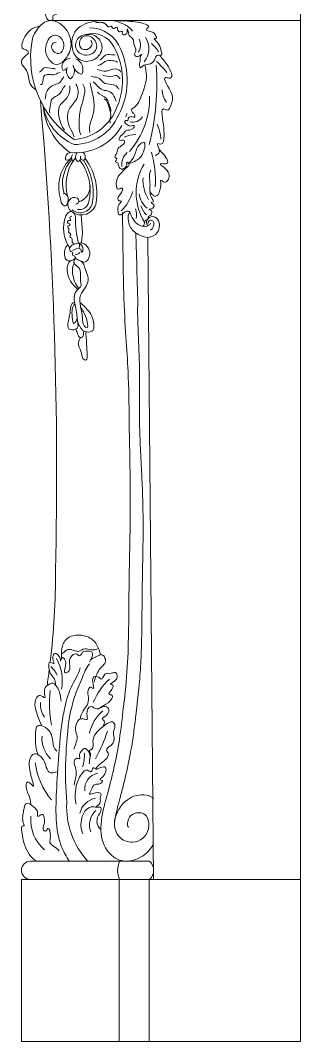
# Model space of a CAD drawing. Header units: millimetres. Extents: x -866 to 1519, y 0 to 1788.
# Drawn here: x 1285 to 1519, y 0 to 851 of the extents above; entities that cross this region are included whole.
import ezdxf

# ---------------------------------------------------------------- set-up
doc = ezdxf.new("R2010")
doc.units = ezdxf.units.MM
doc.layers.add('ceco.net 173', color=7, linetype='Continuous')

msp = doc.modelspace()

# ---------------------------------------------------------------- linework, layer by layer
at = {"layer": 'ceco.net 173', "lineweight": 5}
for p, q in [((1518.54, 0), (1518.54, 1237.44)), ((1518.54, 851.35), (1311.01, 851.35)), ((1335.95, 689.19), (1337.13, 674.21)), ((1337.13, 674.21), (1336.27, 665.89)), ((1391.3, 670.47), (1396.19, 135.13)), ((1293.82, 150.39), (1392.93, 150.39)), ((1286.19, 0), (1286.19, 135.13)), ((1286.19, 135.13), (1518.54, 135.13)), ((1367.47, 135.13), (1367.47, 0)), ((1392.53, 135.13), (1392.53, 0)), ((1286.19, 0), (1518.54, 0))]:
    msp.add_line(p, q, dxfattribs=at)
for centre, radius, start, end in [((1304.48, 827.11), 19.62, 99.12263, 123.22051), ((1343.49, 818.21), 26.85, 19.09411, 91.65811), ((1376.45, 820.3), 82.64, 169.98026, 235.78542), ((1345.38, 820.56), 19.82, 26.42094, 107.23063), ((1374.38, 831.08), 10.93, 325.07029, 25.50641), ((1375.17, 827.85), 17.13, 320.45296, 32.99959), ((1313.02, 801.54), 57.33, 333.89337, 29.05047), ((1311.99, 801.66), 62.26, 332.04039, 24.00846), ((1376, 811.1), 28, 29.95674, 48.43609), ((1326.6, 812.97), 6.68, 88.52003, 211.1816), ((1327.92, 810.46), 9.48, 335.52754, 68.52741), ((1315.26, 824.39), 15.9, 290.7312, 303.14737), ((1331.35, 809.07), 7.67, 156.4165, 235.79003), ((1321.67, 809.46), 8.61, 308.58654, 11.30009), ((1338.17, 815.58), 9.19, 190.23127, 259.81544), ((1198.46, 798.25), 200.44, 345.47378, 4.50626), ((1347, 760.72), 76.54, 38.1929, 47.44839), ((1420.17, 793.62), 16.81, 180.6868, 217.92223), ((-2241.94, 474.36), 3557.45, 358.68635, 5.00162), ((1324.23, 787.02), 68.67, 319.06741, 1.08145), ((1346.99, 787.92), 43.49, 190.23128, 246.97586), ((1357.16, 784.68), 53.15, 184.84336, 235.07128), ((1326.78, 793.15), 41.31, 274.45013, 335.94805), ((1329.68, 788.49), 40.59, 270.4234, 336.7572), ((1330.9, 785.59), 44.68, 340.90358, 344.67276), ((1378.83, 775.77), 9.37, 255.78821, 329.97811), ((1330.9, 785.59), 44.68, 264.63314, 330.65699), ((1353.65, 747.26), 48.95, 5.86016, 21.15231), ((1382.14, 731.74), 24.55, 91.58854, 115.22277), ((1327.87, 736.29), 5.2, 105.80413, 193.18514), ((1334.55, 737.59), 4.76, 327.81638, 53.18335), ((1383.24, 730.99), 13.57, 131.74122, 185.7549), ((1309.9, 717.7), 87.81, 356.71234, 15.77191), ((1350.82, 712.48), 33.57, 136.64864, 197.1635), ((1349.22, 715.69), 28.85, 136.7542, 197.52274), ((1324.19, 738.92), 4.05, 250.13033, 334.55696), ((1360.46, 714.11), 37.12, 145.81863, 194.2243), ((1332.23, 737.18), 4.39, 145.32031, 216.22237), ((1328.21, 737.61), 3.07, 278.99947, 349.20274), ((1336.3, 737.38), 5.08, 140.39128, 227.32861), ((1332.19, 736.71), 3.14, 282.18018, 9.0342), ((1302.35, 709.72), 41.08, 346.26973, 37.87416), ((1337.64, 737.21), 2.35, 159.34239, 293.64185), ((1294.75, 707.4), 51.15, 351.83685, 32.4843), ((1300.67, 706.86), 48.36, 351.38638, 37.36022), ((1428.02, 707.74), 46.35, 149.14897, 212.00666), ((1330.18, 712.75), 13.11, 286.12385, 10.72872), ((1418.87, 718.57), 31.51, 177.12989, 211.35523), ((1341.81, 719.37), 38.49, 315.66002, 344.01679), ((1402.96, 709.46), 19.02, 188.27706, 230.71466), ((1335.95, 701.94), 12.75, 230.1944, 349.50997), ((1335.29, 701.09), 10.14, 227.97936, 354.61549), ((1334.29, 701.74), 8.16, 259.65214, 347.45849), ((1328.79, 686.22), 6.01, 99.67066, 159.07825), ((1326.14, 687.42), 5.01, 356.04495, 70.84766), ((1364.98, 689.33), 16.89, 349.65989, 16.92394), ((1402.12, 702.17), 17.41, 197.63346, 227.17021), ((1350.35, 678.1), 29.04, 159.28786, 214.55825), ((1411.51, 685.42), 80.39, 178.82484, 194.36075), ((1394, 682.48), 2.3, 7.25456, 194.50833), ((1390.02, 681.65), 6.36, 305.68128, 10.19329), ((1334.17, 652.17), 9.07, 95.02739, 126.51841), ((1329.51, 663.19), 7.52, 280.03501, 314.99119), ((669.73, 391.74), 644.84, 353.27566, 0.09437), ((1283.25, 301.12), 36.91, 348.77705, 29.6242), ((669.73, 391.74), 644.84, 351.53181, 352.6788), ((1299.26, 298.64), 17.92, 22.29162, 51.08463), ((1397.74, 260.75), 56.35, 132.6979, 156.85789), ((1397.25, 281.54), 87.8, 172.78648, 191.7264), ((1318.23, 280.36), 16.19, 172.1781, 217.4386), ((1375.47, 250.09), 33.4, 129.99177, 168.03964), ((1648.91, 224.66), 325.99, 171.63764, 184.50514), ((1229.2, 301.6), 135.58, 330.94528, 341.64538), ((1328.24, 253.11), 24.97, 176.21939, 224.3238), ((1306.12, 238.87), 32.47, 342.59546, 3.14921), ((1336.12, 237.78), 7.23, 338.8308, 42.36251), ((1357.19, 240.19), 60.05, 187.52397, 219.94784), ((1352.1, 210.74), 13.21, 100.35995, 186.78737), ((1282.41, 179.78), 21.19, 39.1389, 60.66298), ((1390.22, 195.5), 66.39, 176.93603, 222.81127), ((1351.87, 185.73), 17.76, 102.94752, 165.00294), ((1303.47, 186.53), 16.29, 166.30815, 203.92961), ((1327.05, 184.97), 33.17, 175.07409, 229.20225), ((1355.86, 180.83), 20.19, 146.27081, 202.30483), ((1359.37, 180.69), 16.52, 133.2396, 200.66263), ((1358.46, 183.91), 9.42, 137.49771, 229.35046), ((1287.8, 178.27), 1.63, 68.54888, 172.09754), ((1288.46, 179.89), 0.126, 236.6316, 34.24379), ((1293.82, 142.76), 7.63, 90, 270), ((1384.74, 142.76), 18.53, 155.68621, 204.31379), ((1385.74, 142.76), 10.48, 313.27679, 46.72321)]:
    msp.add_arc(centre, radius, start, end, dxfattribs=at)
for points, knots in [([(1312.97, 923.62), (1314, 923.05), (1318, 921.08), (1318.22, 915.01), (1315.46, 910.08), (1321.32, 907.91), (1317.17, 905.77), (1318.39, 901.01), (1325.91, 898.31), (1321.46, 894.7), (1317.44, 895.01), (1326.12, 891.11), (1325.22, 886.46), (1325.02, 882.24), (1321.62, 881.47), (1325.69, 877.9), (1318.48, 876.87), (1324.87, 872.6), (1317.66, 871.67), (1319.97, 867.06), (1316.56, 864.28), (1318.34, 860.63), (1317.13, 856.32), (1311.2, 855.84), (1313.17, 852.63), (1310.07, 850.26), (1306.56, 852.96), (1305.71, 859.55), (1311.83, 865.59), (1314.43, 873.28), (1314.66, 877.97), (1314.51, 879.68)], [109.698321, 109.698321, 109.698321, 109.698321, 112.994176, 121.175899, 122.663954, 126.994983, 129.302624, 131.248719, 138.916901, 142.019861, 143.051588, 148.107767, 153.827836, 156.694739, 158.154219, 160.763169, 164.272078, 167.393091, 171.320252, 174.252421, 177.944133, 180.809899, 184.137441, 188.902689, 190.013442, 192.704645, 196.036923, 200.004723, 209.511743, 217.34284, 221.983617, 221.983617, 221.983617, 221.983617]), ([(1293.73, 843.52), (1289, 839.55), (1283.93, 827.51), (1289.58, 827.39), (1293.42, 823.95), (1287.88, 821.18), (1284.58, 815.18), (1292.8, 809.08), (1291.47, 799.41), (1296.19, 794.8), (1298.27, 793.52)], [8.100511, 8.100511, 8.100511, 8.100511, 19.558835, 24.074651, 26.656434, 30.948, 36.166809, 43.105908, 53.516444, 59.828827, 59.828827, 59.828827, 59.828827]), ([(1367.37, 851.14), (1370.87, 851.04), (1377.86, 850.46), (1383.37, 850.1), (1395.01, 846.55), (1387.49, 843.09), (1395.6, 842.21), (1397.28, 839.9), (1399.48, 835.92), (1395.46, 836.9), (1400.97, 831.52), (1401.37, 828.99), (1404.29, 821.02), (1397.86, 823.35), (1397.62, 817.06), (1392.34, 814.28), (1387.98, 814.7), (1385.1, 811.01), (1384.18, 815.28), (1385.48, 818.02), (1384.66, 821.44), (1387.82, 823.98), (1383.88, 821.32), (1381.84, 821.07), (1379.48, 822.72), (1382.76, 826.84), (1379.2, 830.89), (1379.86, 836.17), (1374.91, 838.66), (1375.55, 842.06), (1373.85, 845.03), (1374.57, 841.25), (1373.33, 839.72), (1371.07, 838.8), (1369.81, 840.57), (1370.63, 842.56), (1368.64, 841.87), (1367.07, 841.72), (1367.07, 843.02), (1365.92, 843.23), (1366.42, 844.57), (1365.59, 846.53), (1364.06, 844.4), (1361.75, 844.61), (1361.14, 847.11), (1358.53, 845.1), (1356.95, 847.87), (1354.44, 849.66), (1351.15, 849.93), (1348.87, 849.52), (1347.9, 849.46)], [19.69051, 19.69051, 19.69051, 19.69051, 27.069253, 35.008358, 41.806593, 44.124231, 49.315405, 52.53127, 55.104231, 56.404162, 59.617661, 66.001626, 70.460567, 73.712208, 77.58534, 83.175032, 87.937427, 89.951877, 91.903363, 96.039242, 99.331296, 100.556395, 103.947039, 105.143559, 106.767999, 110.208051, 115.486651, 119.350183, 123.255845, 127.716943, 128.348224, 130.731966, 132.625798, 134.412282, 136.214188, 137.194349, 138.822858, 139.911549, 140.87982, 141.364203, 142.559766, 143.867818, 145.520988, 147.482876, 148.955511, 150.637136, 153.496222, 155.510652, 159.256913, 161.902942, 161.902942, 161.902942, 161.902942]), ([(1355.08, 785.94), (1357.61, 785.23), (1359.03, 777.78), (1361.32, 772.26), (1359.43, 768.31), (1360.05, 766.32), (1359.97, 765.59)], [1.068097, 1.068097, 1.068097, 1.068097, 9.306079, 14.744961, 18.175829, 20.167842, 20.167842, 20.167842, 20.167842]), ([(1396.19, 165.24), (1394.46, 161.08), (1387.04, 152.85), (1370.13, 147.84), (1354.67, 159.77), (1350.6, 180.01), (1358.76, 209.52), (1366.76, 241.36), (1370.99, 277.19), (1375.66, 318.65), (1375.26, 376.84), (1377.58, 446.86), (1375.81, 508.7), (1375.48, 563.45), (1371.47, 602.46), (1370.76, 650.47), (1370.36, 691.24)], [0, 0, 0, 0, 12.302374, 28.958229, 42.379097, 60.356725, 81.723639, 125.329935, 149.926918, 180.003286, 239.054616, 308.387013, 370.992636, 407.902449, 457.696849, 477.347883, 477.347883, 477.347883, 477.347883]), ([(1376.17, 691.59), (1375.1, 689.92), (1374.75, 685.65), (1376.23, 678.41), (1382.78, 672.67), (1391.54, 669.2), (1399.66, 673.15), (1401.5, 679.98), (1400.35, 685.73), (1395.14, 688.88), (1390.5, 685.95), (1390.1, 682.26), (1390.91, 680.57), (1391.32, 680)], [0, 0, 0, 0, 5.41282, 10.901396, 19.758226, 27.755693, 35.436814, 40.865127, 46.024871, 50.421254, 55.12627, 58.060869, 59.879907, 59.879907, 59.879907, 59.879907]), ([(1363.57, 182.64), (1363.83, 184.89), (1364.26, 187.24), (1365.39, 192.23), (1366.09, 194.88), (1367.08, 198.57), (1367.33, 199.49), (1367.82, 201.33), (1368.07, 202.26), (1368.8, 205.02), (1369.28, 206.87), (1370.71, 212.43), (1371.65, 216.15), (1374.33, 227.37), (1375.96, 234.93), (1377.78, 245.08), (1378.19, 247.58), (1378.96, 252.55), (1379.31, 255.03), (1380.31, 262.45), (1380.89, 267.37), (1381.65, 273.88), (1381.84, 275.53), (1382.22, 278.83), (1382.41, 280.48), (1382.96, 285.45), (1383.32, 288.78), (1384, 295.52), (1384.33, 298.94), (1384.9, 305.84), (1385.15, 309.32), (1385.56, 316.26), (1385.73, 319.73), (1386.14, 330.1), (1386.29, 336.99), (1386.47, 349.52), (1386.52, 355.18), (1386.59, 364.15), (1386.62, 367.49), (1386.69, 373.41), (1386.72, 376), (1386.8, 381.18), (1386.84, 383.78), (1386.98, 391.57), (1387.08, 396.78), (1387.36, 412.44), (1387.5, 422.93), (1387.44, 437.26), (1387.4, 441.07), (1387.27, 448.02), (1387.19, 451.17), (1386.99, 457.45), (1386.87, 460.58), (1386.46, 469.94), (1386.15, 476.15), (1385.6, 487.13), (1385.36, 491.91), (1384.99, 500.43), (1384.84, 504.17), (1384.63, 510.86), (1384.56, 513.82), (1384.48, 518.68), (1384.46, 520.59), (1384.44, 524.43), (1384.44, 526.35), (1384.45, 532.14), (1384.48, 536.03), (1384.53, 543.31), (1384.55, 546.7), (1384.55, 552.47), (1384.54, 554.84), (1384.49, 558.96), (1384.47, 560.71), (1384.39, 564.2), (1384.35, 565.94), (1384.2, 571.14), (1384.08, 574.6), (1383.81, 581.36), (1383.67, 584.66), (1383.43, 590.43), (1383.33, 592.91), (1383.14, 597.81), (1383.06, 600.24), (1382.89, 607.47), (1382.87, 612.2), (1383.07, 617.27), (1383.09, 617.69), (1381.31, 674.33)], [65.256943, 65.256943, 65.256943, 65.256943, 72.851381, 72.851381, 80.695151, 80.695151, 83.262959, 83.262959, 85.830767, 85.830767, 90.966384, 90.966384, 101.237617, 101.237617, 121.780083, 121.780083, 128.429326, 128.429326, 135.078569, 135.078569, 148.377056, 148.377056, 152.88519, 152.88519, 157.393324, 157.393324, 166.409592, 166.409592, 175.594803, 175.594803, 184.862225, 184.862225, 194.129647, 194.129647, 212.664491, 212.664491, 228.017582, 228.017582, 237.139016, 237.139016, 244.237578, 244.237578, 251.33614, 251.33614, 265.533264, 265.533264, 293.927511, 293.927511, 304.167703, 304.167703, 312.605766, 312.605766, 321.043829, 321.043829, 337.919955, 337.919955, 351.051603, 351.051603, 361.375728, 361.375728, 369.603984, 369.603984, 374.923419, 374.923419, 380.242855, 380.242855, 390.881726, 390.881726, 400.056196, 400.056196, 406.422296, 406.422296, 411.087041, 411.087041, 415.751786, 415.751786, 425.081276, 425.081276, 434.073082, 434.073082, 440.836792, 440.836792, 447.600502, 447.600502, 461.127923, 461.127923, 462.376275, 462.376275, 462.376275, 462.376275]), ([(1333.63, 665.48), (1334.69, 665.95), (1338.23, 666.15), (1342.8, 661.57), (1343.74, 654.95), (1339.52, 648.41), (1334.47, 651.39), (1330.9, 652.77), (1330.69, 655.23), (1327.89, 654.89), (1329.64, 658.43), (1326.46, 658.47), (1325.85, 661.78), (1327.41, 662.91), (1327.84, 663.59)], [0.041093, 0.041093, 0.041093, 0.041093, 2.924462, 8.924209, 15.530384, 20.53344, 25.724711, 29.11175, 29.995888, 31.526324, 34.029084, 35.418637, 38.19273, 40.390442, 40.390442, 40.390442, 40.390442]), ([(1335.83, 658.25), (1335.92, 658.13), (1336.29, 657.85), (1337.64, 659.81), (1337.44, 662.1), (1336.01, 664.41), (1334.62, 665.2), (1333.84, 665.47), (1333.63, 665.48)], [1.812154, 1.812154, 1.812154, 1.812154, 2.299177, 3.79618, 6.243417, 8.875367, 10.572822, 10.846045, 10.846045, 10.846045, 10.846045]), ([(1331.28, 653.11), (1330.2, 652.41), (1328.79, 648.14), (1337.35, 644.61), (1334.35, 636.4), (1336.63, 629.3), (1327.43, 623.98), (1332.64, 610.93), (1332.21, 599.41), (1337.38, 591.37), (1347.19, 591.19), (1346.55, 604.07), (1340.87, 611.02), (1336.16, 615.05), (1334.8, 616.14)], [0, 0, 0, 0, 3.508392, 9.059559, 19.485999, 22.482185, 27.825313, 42.567853, 52.726735, 60.520348, 65.702213, 74.086329, 86.357814, 91.117223, 91.117223, 91.117223, 91.117223]), ([(1330.21, 648.69), (1328.37, 646.74), (1328.48, 639.52), (1330.9, 631.12), (1334.04, 627.82)], [0, 0, 0, 0, 7.297806, 18.265515, 18.265515, 18.265515, 18.265515]), ([(1335.56, 650.71), (1337.95, 649.49), (1339.08, 642.91), (1343.21, 635.68), (1339.26, 628.36), (1332.09, 619.33), (1337.73, 607.21), (1336.79, 597.75), (1342.05, 593.59), (1340.71, 602.77), (1338.75, 607.13), (1336.32, 610.89), (1335.47, 612.2)], [0, 0, 0, 0, 7.303845, 15.749688, 21.372135, 28.474258, 46.153604, 51.784317, 54.483919, 59.0346, 67.074962, 71.23376, 71.23376, 71.23376, 71.23376]), ([(1319.63, 319.46), (1319.65, 323.27), (1319.18, 328.56), (1323.4, 337.3), (1334.35, 340.07), (1345.77, 336.2), (1349.78, 329.53), (1351.11, 325.82), (1351.86, 323.13), (1351.85, 322.28)], [0, 0, 0, 0, 5.675029, 14.176216, 23.910346, 33.474358, 40.060821, 44.790907, 45.064603, 45.064603, 45.064603, 45.064603]), ([(1314.59, 297.27), (1314.64, 299.15), (1313.84, 302.97), (1309.78, 306.88), (1308.97, 311.01), (1308.51, 318.24), (1313.86, 314.08), (1312.7, 317.87), (1311.61, 320.13), (1314.11, 325.17), (1317.56, 321.27), (1318.68, 319.46), (1318.72, 316.21), (1319.13, 319.26), (1320.98, 320.82), (1322.91, 317.22), (1323.61, 313.91), (1320.82, 306.39), (1329.11, 309.54), (1322.71, 318.39), (1331.52, 324.98), (1334.73, 320.2), (1337.07, 326.07), (1341.2, 325.53), (1345.21, 325.15), (1345.4, 321.62), (1344.61, 318.9), (1342.94, 317.42), (1342.81, 316.58)], [1.369574, 1.369574, 1.369574, 1.369574, 6.432438, 11.399557, 15.497957, 19.855811, 22.855671, 24.194491, 27.807163, 31.083886, 34.645321, 37.560458, 38.712629, 40.528215, 42.158396, 44.26627, 48.813005, 54.27022, 56.389775, 66.978549, 73.11588, 75.02836, 78.83738, 83.46144, 85.90386, 88.328641, 91.503474, 93.80588, 93.80588, 93.80588, 93.80588]), ([(1326.39, 272.07), (1327.68, 277.24), (1330.01, 287.97), (1336.39, 301.76), (1339.93, 311.53), (1342.82, 314.99)], [114.12988, 114.12988, 114.12988, 114.12988, 128.257606, 143.560364, 155.867696, 155.867696, 155.867696, 155.867696]), ([(1351.96, 278.26), (1353.48, 280.31), (1358.03, 280.35), (1364.09, 289.38), (1356.46, 289), (1362.39, 293.37), (1362.69, 297.78), (1357.69, 297.78), (1367.72, 300.79), (1365.49, 308.9), (1360.42, 306.27), (1355.15, 308.33), (1353.32, 300.35), (1350.34, 304.53), (1345.6, 304.77), (1345.01, 299.89), (1347.45, 292.25), (1343.76, 296.52), (1340.64, 292.48), (1342.77, 286.31), (1341.24, 280.47), (1337.43, 276.07), (1335.1, 270.98), (1335.1, 268.71)], [0, 0, 0, 0, 6.970188, 13.462593, 15.468809, 21.440694, 23.589156, 25.10951, 30.956682, 36.13094, 38.97771, 44.155957, 48.82801, 51.196594, 54.861719, 58.854906, 63.898602, 66.044776, 68.62017, 74.091707, 79.943688, 85.343188, 91.55242, 91.55242, 91.55242, 91.55242]), ([(1353.84, 262.3), (1354.21, 262.85), (1355.26, 264.65), (1355.64, 267.58), (1352.12, 269.07), (1358.26, 272.16), (1360.1, 277.81), (1353.79, 280.46), (1349.37, 275.38), (1343.3, 281.64), (1339.4, 274.32), (1342.42, 266.8), (1333.1, 271.57), (1330.03, 258.97), (1333.42, 255), (1332.33, 250.52), (1329.83, 243.69)], [5.528702, 5.528702, 5.528702, 5.528702, 7.236204, 10.769488, 11.644455, 16.180375, 21.312377, 25.157353, 30.632452, 35.485049, 41.819895, 46.147593, 50.504301, 58.572578, 65.243791, 72.462652, 72.462652, 72.462652, 72.462652]), ([(1299.88, 239.35), (1299.37, 241.06), (1297.72, 245.83), (1297.91, 253.1), (1297.77, 265.84), (1309.57, 260.74), (1312.19, 254.73), (1312.73, 244.69), (1315.69, 241.99)], [1.123939, 1.123939, 1.123939, 1.123939, 5.932651, 14.523436, 23.647358, 29.251813, 41.169095, 46.262114, 46.262114, 46.262114, 46.262114]), ([(1348.22, 227.23), (1348.83, 228.73), (1351.69, 231.72), (1356.08, 234.39), (1359.74, 239.68), (1354.84, 243.85), (1363.94, 247.71), (1363.14, 254.41), (1362.46, 259.09), (1364.61, 262.53), (1362.25, 269.18), (1351.3, 260.21), (1344.25, 254.51), (1346.37, 244.06), (1344.25, 243.36)], [0, 0, 0, 0, 4.412162, 10.545525, 15.56017, 17.360652, 25.261381, 30.412705, 34.934497, 37.65837, 41.063225, 49.92123, 63.201339, 69.564554, 69.564554, 69.564554, 69.564554]), ([(1294.04, 197.49), (1293.95, 198.78), (1293.15, 204.97), (1290.24, 207.34), (1289.81, 218.31), (1294.17, 214.98), (1297.46, 210.97), (1293.33, 223.17), (1292.92, 229.13), (1292.26, 234.38), (1296.33, 242.12), (1303.33, 237.06), (1306.41, 232.31), (1306.83, 226.32), (1310.75, 223.4), (1315.33, 224.8)], [56.114804, 56.114804, 56.114804, 56.114804, 58.680611, 66.825151, 72.715752, 76.245193, 77.901201, 84.955984, 93.524817, 97.638373, 103.551344, 108.286577, 114.549175, 120.256548, 123.081105, 123.081105, 123.081105, 123.081105]), ([(1341.46, 242.65), (1340.47, 243.38), (1338.95, 245.56), (1336.12, 241.88), (1333.57, 239.77), (1335.53, 235.05), (1331.33, 237.1), (1329.18, 231.78), (1331.65, 228.24), (1331.86, 223.1), (1331.61, 220.33), (1330.53, 216.28), (1330.17, 213.74)], [73.274256, 73.274256, 73.274256, 73.274256, 76.226188, 78.966607, 83.109192, 85.487536, 87.653252, 91.058722, 96.804517, 99.182859, 104.785427, 108.66724, 108.66724, 108.66724, 108.66724]), ([(1343.06, 235.74), (1342.98, 235.55), (1342.51, 234.24), (1342.98, 232.7), (1342.68, 231.53)], [8.289721, 8.289721, 8.289721, 8.289721, 8.845519, 12.163229, 12.163229, 12.163229, 12.163229]), ([(1287.65, 190.38), (1287.74, 190.71), (1287.96, 192.63), (1288.22, 194.82), (1289.9, 199.61), (1292.79, 198.25)], [43.680181, 43.680181, 43.680181, 43.680181, 44.53376, 46.872598, 48.694841, 48.694841, 48.694841, 48.694841]), ([(1351.51, 190.27), (1351.97, 190.95), (1352.43, 192.46), (1352.73, 196.02), (1348.2, 195.05), (1343.79, 196.45), (1340.51, 193.94), (1339.06, 192.05)], [0, 0, 0, 0, 2.24018, 4.593548, 7.433805, 11.712763, 17.506098, 17.506098, 17.506098, 17.506098]), ([(1298.88, 150.39), (1293.79, 153.02), (1287.97, 163.2), (1286.41, 173.91), (1286.23, 178.68)], [0, 0, 0, 0, 15.644847, 28.712567, 28.712567, 28.712567, 28.712567])]:
    msp.add_open_spline(points, degree=3, knots=knots, dxfattribs=at)
for points, start_tangent, end_tangent in [([(1295.07, 834.68), (1310.41, 851.19), (1324.13, 842.57), (1325.81, 824.11), (1315.4, 814.69), (1306.27, 826.86), (1314.22, 839.02), (1321.2, 832.94), (1316.97, 823.72), (1311.18, 830.19), (1315.01, 833.13)], (0.170297, 0.985393), (0.999476, -0.032369)), ([(1344.07, 834.56), (1344.87, 831.04), (1342.31, 827.84), (1336.54, 827.68), (1334.46, 832.64), (1338.3, 838.25), (1347.57, 834.39), (1347.92, 826.24), (1340.39, 822.39), (1331.89, 827.36), (1333.68, 836.73), (1339.05, 839.41), (1347.45, 838.38), (1353.21, 830.11), (1348.17, 819.69), (1334.96, 818.48), (1328.67, 827.53), (1331.87, 843.28), (1348.71, 850.77), (1371.35, 848.31), (1378.75, 842.32)], (0.625899, -0.779904), (0.603231, -0.797566)), ([(1350.08, 813.78), (1355.84, 817.19), (1362.2, 817.78), (1366.2, 816.61)], (0.989062, 0.147501), (0.837474, -0.546478)), ([(1351.61, 818.49), (1356.08, 822.48), (1362.9, 822.6), (1364.2, 822.48)], (0.941633, 0.33664), (0.959914, -0.280295)), ([(1401.59, 822.19), (1407.64, 814.29), (1409.99, 803.29), (1406.46, 803.69), (1411.17, 790.33), (1410.42, 780.33), (1407.64, 776.58), (1404.49, 777.57), (1403.7, 769.71), (1404.88, 755.32), (1402.13, 748.05), (1399.77, 748.64), (1401.09, 741.79), (1397.82, 738.32)], (0.463615, -0.886037), (-0.601359, -0.798979)), ([(1301.11, 808.13), (1304.64, 811.54), (1312.17, 811.19), (1314.64, 810.84)], (0.958115, 0.286383), (0.871427, -0.490525)), ([(1349.32, 810.39), (1357.04, 809.12), (1364.35, 811.03), (1369.01, 808.25)], (0.955298, -0.295643), (0.170943, -0.985281)), ([(1388.88, 814.25), (1390.22, 805.61), (1386.21, 788.69), (1379.96, 778.84), (1377.88, 776.76), (1378.77, 774.53), (1380.4, 772.6), (1380.7, 770.97), (1377.43, 771.12), (1374.91, 768.74), (1374.76, 767.85), (1372.83, 768), (1372.23, 766.22), (1373.72, 764.88), (1376.84, 763.25), (1380.11, 763.69), (1379.07, 761.17), (1373.12, 759.39), (1371.04, 757.01), (1367.62, 752.85), (1367.92, 751.52), (1371.19, 751.52), (1371.93, 750.63), (1366.73, 744.49), (1365.09, 739.59), (1363.9, 737.37), (1365.54, 736.03), (1364.5, 733.5), (1366.63, 731.98)], (0.226077, -0.974109), (-0.119207, -0.992869)), ([(1318.48, 807.94), (1314.12, 806.27), (1305.06, 804.93), (1302.04, 797.89)], (-0.999989, 0.004774), (-0.970512, 0.241052)), ([(1305.93, 785.61), (1307.53, 792.65), (1313.62, 797.78), (1318.22, 799.59), (1321.42, 804.18)], (0.167793, 0.985822), (0.752841, 0.658203)), ([(1344.35, 804.87), (1350.06, 803.6), (1354.4, 799.69), (1361.18, 797.89), (1365.94, 796.09), (1367.53, 793.98)], (0.839772, -0.54294), (0.938056, -0.346483)), ([(1353.91, 805.8), (1361.16, 804.55), (1365.33, 805.38), (1368.24, 802.55)], (0.968385, -0.249459), (0.611759, -0.791044)), ([(1322.6, 797.24), (1317.57, 789.88), (1311.8, 785.93), (1310.1, 779.52), (1309.77, 774.29)], (-0.644468, -0.764631), (0.228436, -0.973559)), ([(1326.44, 796.9), (1324.16, 787.01), (1317.91, 780), (1317.61, 770.42), (1321.96, 759.96)], (0.135319, -0.990802), (0.595297, -0.803505)), ([(1331.5, 798.23), (1332.21, 786.21), (1325.84, 777.02), (1326.32, 762.52), (1330.15, 754.31)], (0.553288, -0.83299), (0.341395, -0.93992)), ([(1337.41, 798.12), (1335.66, 778.85), (1334.21, 766.2), (1335.64, 755.84)], (0.566843, -0.823826), (0.433025, -0.901382)), ([(1343.51, 799.26), (1346.41, 784.4), (1345.73, 772.62), (1343.68, 766.3), (1343.17, 757.94)], (0.141533, -0.989934), (0.319451, -0.947603)), ([(1345.9, 800.14), (1353.59, 793.48), (1359.91, 791.95), (1363.84, 786.82), (1364.99, 784.02)], (0.829084, -0.559124), (0.133729, -0.991018)), ([(1349.51, 791.5), (1356.49, 786.71), (1359.02, 782.01), (1360.61, 775.54)], (0.531726, -0.846916), (-0.041603, -0.999134)), ([(1375.28, 732.38), (1380.31, 739.13), (1384.92, 748.19), (1387.79, 749.78), (1387.63, 741.36), (1381.11, 734.2), (1375.59, 731.81)], (0.858559, 0.512715), (-0.926785, -0.375593)), ([(1393.17, 709.27), (1394.81, 706.54), (1396.84, 704.93), (1399.28, 705.3), (1401.04, 709.13), (1402.25, 715.68), (1402, 718.09), (1405.24, 716.43), (1407.9, 717.76), (1406.32, 727.38), (1402, 731.87), (1407.07, 732.03), (1403.41, 741.01), (1400.79, 744.1)], (0.320891, -0.947116), (-0.447284, 0.894392)), ([(1393.79, 682.08), (1392.15, 680.48), (1385.49, 680.17), (1380.17, 684.05), (1376.73, 690.59), (1375.73, 692.03), (1373.17, 692.03), (1370.62, 690.26), (1368.85, 689.37), (1367.74, 689.26), (1366.52, 693.03), (1367.63, 698.13), (1369.29, 700.79), (1367.4, 700.91), (1366.63, 701.9), (1367.85, 705.78), (1370.18, 711.11), (1369.59, 711.82), (1368.18, 710.91), (1366.13, 710.91), (1365.37, 712.74), (1366.65, 721.13), (1369.7, 724.59), (1374.12, 729.02), (1375.79, 731.09), (1374.12, 733.03), (1373.78, 732.31), (1373.85, 730.97), (1372.91, 729.03), (1371.44, 727.99), (1370.13, 727.19), (1368.09, 728.3), (1367.14, 729.58), (1367.06, 730.53), (1366.63, 731.98)], (-0.703424, -0.710771), (0.039961, 0.999201)), ([(1391.77, 686.36), (1392.21, 688.23), (1394.18, 689.24), (1394.74, 691.1), (1394.35, 692.73), (1392.43, 693.8), (1393.22, 694.08), (1395.59, 694.87), (1396.6, 696.39), (1395.08, 698.77), (1394.07, 699.56), (1395.72, 700.18), (1394.92, 702.9), (1393.67, 705.51), (1393.17, 709.15), (1393.17, 715.86), (1392.72, 719.99), (1394.03, 726.41)], (-0.503325, 0.864097), (0.58728, 0.809384)), ([(1318.74, 702.57), (1319.84, 698.71), (1322.8, 696.76), (1325.04, 702.02), (1323.3, 706.34), (1320.92, 706.85)], (0.106685, -0.994293), (-0.882828, -0.469696)), ([(1327.78, 692.15), (1326, 693.96), (1324.85, 698.98), (1328.93, 703.59), (1333.75, 702.12), (1333.33, 699.19), (1331.34, 698.25)], (-0.84882, 0.528682), (-0.952205, 0.30546)), ([(1328.06, 688.27), (1326.65, 687.53), (1326.71, 685.98), (1327.32, 684.56), (1325.16, 684.23), (1324.62, 682.95), (1326.65, 680.99), (1324.89, 679.71), (1325.77, 676.67), (1325.43, 674.79), (1327.19, 672.9), (1326.38, 671.14), (1328.27, 669.53), (1328.4, 666.56), (1330.2, 664.75)], (-0.355918, -0.934517), (0.389746, -0.920922)), ([(1391.77, 686.36), (1391.03, 685.47), (1388.94, 683.69), (1388.38, 681.54), (1387.41, 679.67), (1386.79, 679.79)], (0.063736, -0.997967), (-0.908823, 0.417182)), ([(1335.83, 658.25), (1335.98, 658.9), (1335.5, 660.51), (1334.2, 661.2), (1334.59, 663.11), (1333.62, 665.49), (1331.8, 665.26), (1327.84, 663.59)], (0.211805, 0.977312), (-0.795089, -0.606493)), ([(1331.28, 653.11), (1324.95, 650.99), (1322.18, 659.87), (1324.96, 664)], (-0.677406, -0.735609), (0.927665, 0.373414)), ([(1327.04, 650.87), (1324.19, 643.15), (1333.09, 626.96)], (-0.853557, -0.520999), (0.738221, -0.674559)), ([(1332.56, 603.1), (1332.65, 594.89), (1326.65, 593.67), (1326.38, 606.19), (1330.46, 616.41)], (-0.020714, -0.999785), (0.985272, 0.170994)), ([(1332.56, 603.1), (1329.92, 598.71), (1328.42, 604.29), (1330.76, 614.82)], (-0.303932, -0.952694), (0.72607, 0.687621)), ([(1338.14, 592.49), (1337.66, 588.52), (1335.37, 586.9), (1332.81, 590.4), (1331.39, 594)], (-0.523437, -0.852064), (-0.470886, 0.882194)), ([(1340.05, 591.74), (1340.05, 586.9), (1340.76, 576.41), (1340.89, 569.95), (1340.08, 568.34)], (-0.221401, -0.975183), (-0.986871, -0.161511)), ([(1335.22, 586.92), (1333.76, 580.71), (1336.31, 573.85), (1338.6, 568.47), (1340.08, 568.34)], (-0.478072, -0.87832), (0.443725, 0.896163)), ([(1319.7, 323.88), (1323.7, 326.35), (1328.13, 326.61), (1333.32, 325.34), (1339.14, 327.49), (1343.82, 326.61), (1350.39, 327.67)], (0.919211, -0.393766), (0.912365, 0.409378)), ([(1343.73, 318.21), (1350.54, 321.91), (1353.84, 322.17), (1355.7, 319.75), (1355.96, 315.85), (1353.86, 313.39), (1347.82, 303.82), (1346.65, 299.73)], (0.838219, 0.545334), (-0.271814, -0.96235)), ([(1326.09, 150.39), (1319.63, 162.29), (1315.16, 185.05), (1315.52, 211.75), (1317.71, 243.45), (1319.22, 260.88), (1321.77, 276.08), (1327.46, 295.22), (1335.18, 311.59)], (-0.529148, 0.84853), (0.26742, 0.96358)), ([(1302.87, 263.42), (1299.67, 271.9), (1298.83, 286.59), (1301.55, 288.73), (1305.58, 286.66), (1305.32, 291.2), (1307.27, 296.52), (1312.72, 298.73), (1315.71, 295.65), (1317.91, 291.11), (1319.31, 283.68)], (-0.340119, 0.940382), (0.305465, -0.952203)), ([(1344.25, 243.36), (1342.94, 243.01), (1343.39, 240.77), (1343.73, 239.14), (1343.35, 237.78)], (-0.9935, -0.113834), (-0.784365, -0.620299)), ([(1348.18, 195.43), (1350.39, 197.42), (1351.85, 200.23), (1351.9, 204.09), (1352.58, 205.86), (1345.39, 206.9), (1342.99, 206.15), (1344.19, 209.59), (1347.48, 214.38), (1351.97, 215.12), (1353.62, 217.66), (1351.67, 218.26), (1353.91, 220.8), (1355.41, 228.92), (1350.92, 227.88), (1348.53, 227.13), (1345.98, 228.17), (1344.19, 225.03), (1341.2, 226.23), (1336.13, 223.06), (1333.3, 217.89), (1331.71, 198.01)], (0.561988, 0.827146), (0.213205, -0.977008)), ([(1375.53, 178.64), (1374.74, 183.48), (1378.57, 189.41), (1388.14, 189.79), (1392.16, 179.27), (1387.18, 169.52), (1378.76, 166.27), (1367.47, 170.86), (1363.57, 182.64), (1367.09, 193.23), (1374.36, 201.64), (1390.24, 205.47), (1396.19, 202.22)], (-0.94461, 0.328195), (0.44702, -0.894524)), ([(1298.84, 193.15), (1299.5, 189.97), (1299.79, 187.71), (1301.58, 188.61), (1303.07, 189.38), (1305.05, 181.13), (1304.37, 176.86), (1306.08, 175.33), (1308.13, 177.55), (1310.35, 171.41), (1309.93, 165.99), (1317.58, 158.98)], (0.68298, -0.730437), (0.603755, -0.79717))]:
    msp.add_spline(points, degree=3, dxfattribs=dict(at, start_tangent=start_tangent, end_tangent=end_tangent))

doc.saveas('drawing.dxf')
